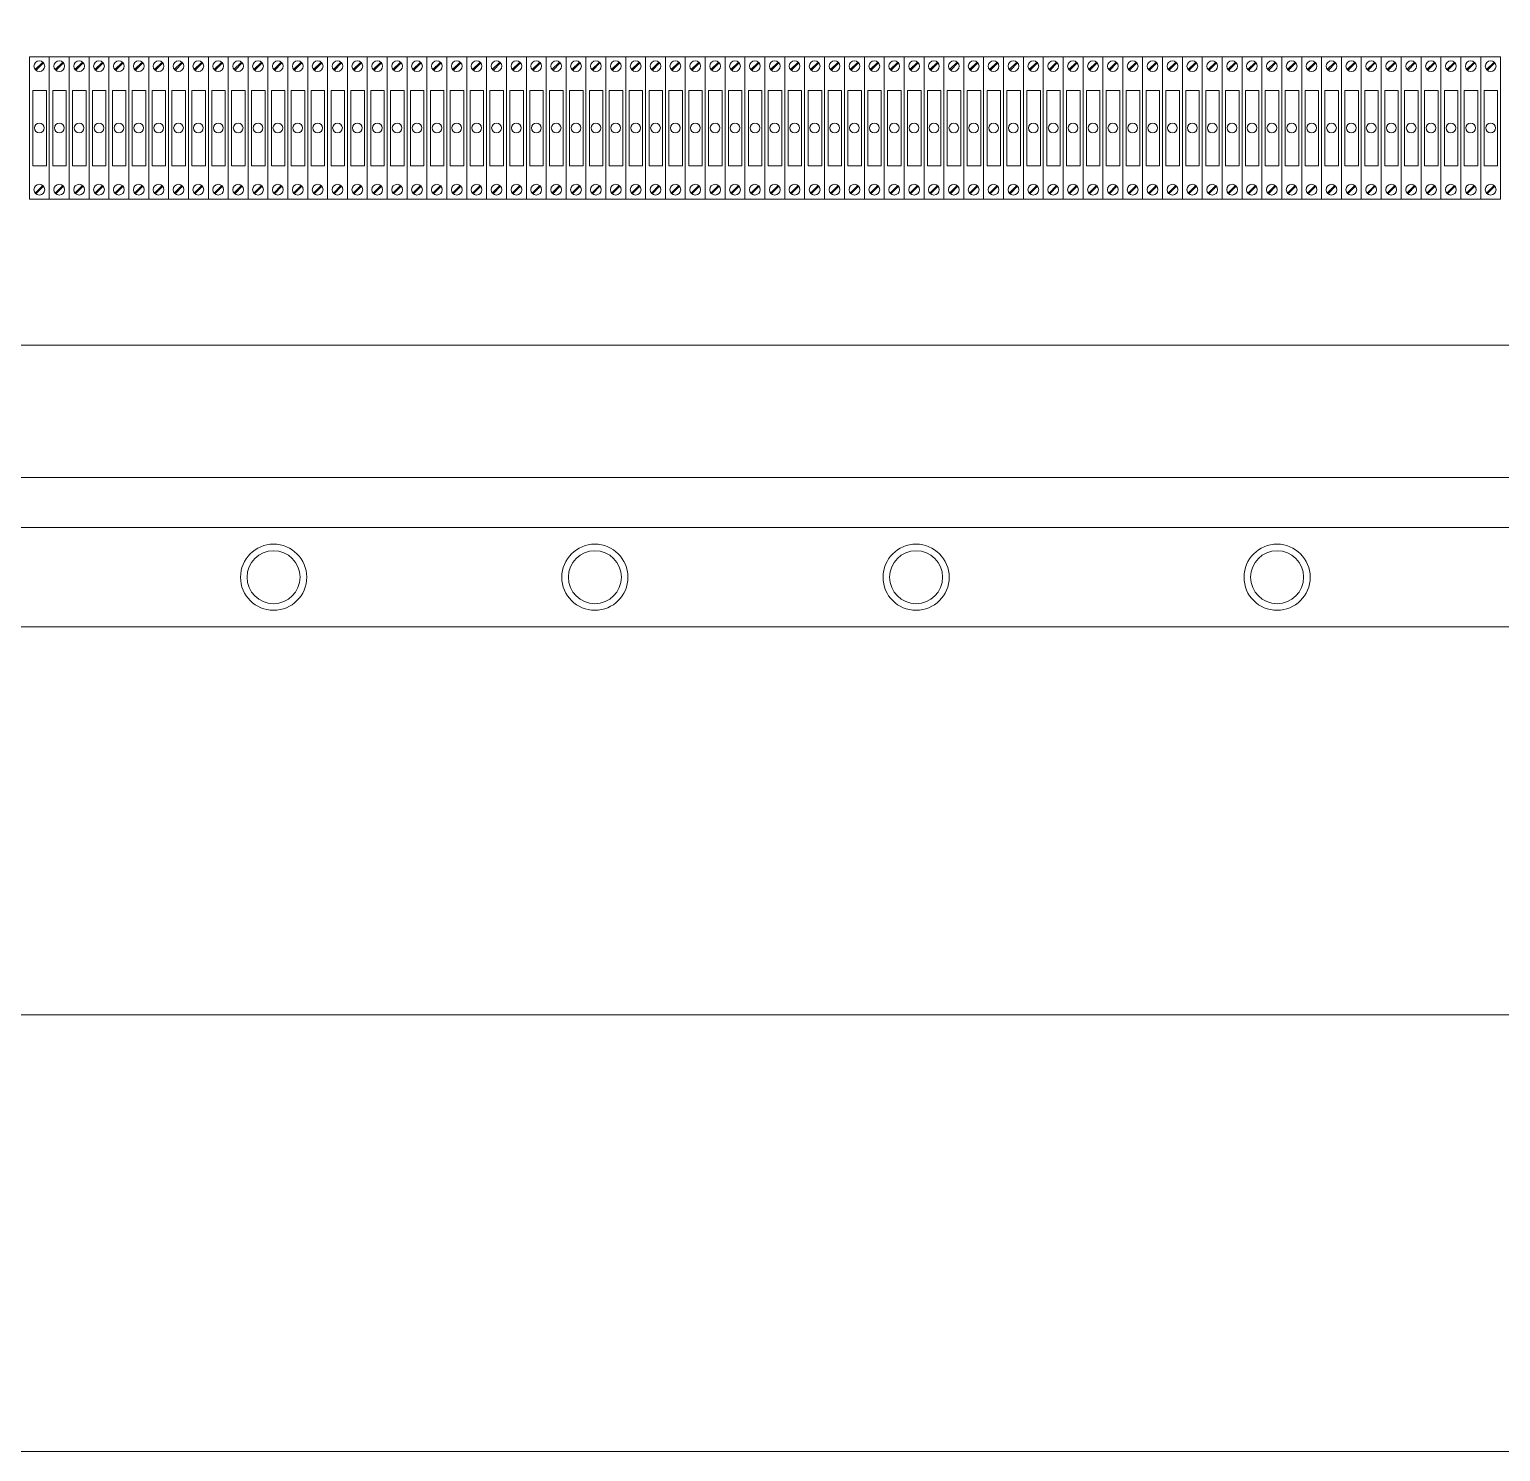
# Model space of a CAD drawing. Header units: millimetres. Extents: x 32721 to 72822, y 57624 to 123188.
# Drawn here: x 37952.8 to 38177.4, y 64730.5 to 64947.6 of the extents above; entities that cross this region are included whole.
import ezdxf

# ---------------------------------------------------------------- set-up
doc = ezdxf.new("R2010")
doc.units = ezdxf.units.MM
doc.header["$LTSCALE"] = 10
doc.linetypes.add('DASHED', pattern=[0.75, 0.5, -0.25])
for name, color, linetype, lineweight in [('1轮廓实线层', 7, 'Continuous', 18), ('2细线层', 4, 'Continuous', 18), ('图框层', 7, 'Continuous', 18)]:
    doc.layers.add(name, color=color, linetype=linetype, lineweight=lineweight)

msp = doc.modelspace()

# ---------------------------------------------------------------- linework, layer by layer
at = {"layer": '1轮廓实线层', "lineweight": 13}
for p, q in [((37952.85, 64943.42), (37955.88, 64943.42)), ((37952.85, 64921.69), (37952.85, 64943.42)), ((37955.88, 64943.42), (37955.88, 64921.69)), ((37955.88, 64943.42), (37958.91, 64943.42)), ((37955.88, 64921.69), (37955.88, 64943.42)), ((37958.91, 64943.42), (37958.91, 64921.69)), ((37958.91, 64943.42), (37961.95, 64943.42)), ((37958.91, 64921.69), (37958.91, 64943.42)), ((37961.95, 64943.42), (37961.95, 64921.69)), ((37961.95, 64943.42), (37964.98, 64943.42)), ((37961.95, 64921.69), (37961.95, 64943.42)), ((37964.98, 64943.42), (37964.98, 64921.69)), ((37964.98, 64943.42), (37968.01, 64943.42)), ((37964.98, 64921.69), (37964.98, 64943.42)), ((37968.01, 64943.42), (37968.01, 64921.69)), ((37968.01, 64943.42), (37971.05, 64943.42)), ((37968.01, 64921.69), (37968.01, 64943.42)), ((37971.05, 64943.42), (37971.05, 64921.69)), ((37971.05, 64943.42), (37974.08, 64943.42)), ((37971.05, 64921.69), (37971.05, 64943.42)), ((37974.08, 64943.42), (37974.08, 64921.69)), ((37974.08, 64943.42), (37977.11, 64943.42)), ((37974.08, 64921.69), (37974.08, 64943.42)), ((37977.11, 64943.42), (37977.11, 64921.69)), ((37977.11, 64943.42), (37980.15, 64943.42)), ((37977.11, 64921.69), (37977.11, 64943.42)), ((37980.15, 64943.42), (37980.15, 64921.69)), ((37980.15, 64943.42), (37983.18, 64943.42)), ((37980.15, 64921.69), (37980.15, 64943.42)), ((37983.18, 64943.42), (37983.18, 64921.69)), ((37983.18, 64943.42), (37986.21, 64943.42)), ((37983.18, 64921.69), (37983.18, 64943.42)), ((37986.21, 64943.42), (37986.21, 64921.69)), ((37986.21, 64943.42), (37989.24, 64943.42)), ((37986.21, 64921.69), (37986.21, 64943.42)), ((37989.24, 64943.42), (37989.24, 64921.69)), ((37989.25, 64943.42), (37992.28, 64943.42)), ((37989.25, 64921.69), (37989.25, 64943.42)), ((37992.28, 64943.42), (37992.28, 64921.69)), ((37992.28, 64943.42), (37995.31, 64943.42)), ((37992.28, 64921.69), (37992.28, 64943.42)), ((37995.31, 64943.42), (37995.31, 64921.69)), ((37995.31, 64943.42), (37998.34, 64943.42)), ((37995.31, 64921.69), (37995.31, 64943.42)), ((37998.34, 64943.42), (37998.34, 64921.69)), ((37998.34, 64943.42), (38001.38, 64943.42)), ((37998.34, 64921.69), (37998.34, 64943.42)), ((38001.38, 64943.42), (38001.38, 64921.69)), ((38001.38, 64943.42), (38004.41, 64943.42)), ((38001.38, 64921.69), (38001.38, 64943.42)), ((38004.41, 64943.42), (38004.41, 64921.69)), ((38004.41, 64943.42), (38007.44, 64943.42)), ((38004.41, 64921.69), (38004.41, 64943.42)), ((38007.44, 64943.42), (38007.44, 64921.69)), ((38007.44, 64943.42), (38010.48, 64943.42)), ((38007.44, 64921.69), (38007.44, 64943.42)), ((38010.48, 64943.42), (38010.48, 64921.69)), ((38010.48, 64943.42), (38013.51, 64943.42)), ((38010.48, 64921.69), (38010.48, 64943.42)), ((38013.51, 64943.42), (38013.51, 64921.69)), ((38013.51, 64943.42), (38016.54, 64943.42)), ((38013.51, 64921.69), (38013.51, 64943.42)), ((38016.54, 64943.42), (38016.54, 64921.69)), ((38016.54, 64943.42), (38019.58, 64943.42)), ((38016.54, 64921.69), (38016.54, 64943.42)), ((38019.58, 64943.42), (38019.58, 64921.69)), ((38019.58, 64943.42), (38022.61, 64943.42)), ((38019.58, 64921.69), (38019.58, 64943.42)), ((38022.61, 64943.42), (38022.61, 64921.69)), ((38022.61, 64943.42), (38025.64, 64943.42)), ((38022.61, 64921.69), (38022.61, 64943.42)), ((38025.64, 64943.42), (38025.64, 64921.69)), ((38025.64, 64943.42), (38028.68, 64943.42)), ((38025.64, 64921.69), (38025.64, 64943.42)), ((38028.68, 64943.42), (38028.68, 64921.69)), ((38028.68, 64943.42), (38031.71, 64943.42)), ((38028.68, 64921.69), (38028.68, 64943.42)), ((38031.71, 64943.42), (38031.71, 64921.69)), ((38031.71, 64943.42), (38034.74, 64943.42)), ((38031.71, 64921.69), (38031.71, 64943.42)), ((38034.74, 64943.42), (38034.74, 64921.69)), ((38034.74, 64943.42), (38037.77, 64943.42)), ((38034.74, 64921.69), (38034.74, 64943.42)), ((38037.77, 64943.42), (38037.77, 64921.69)), ((38037.78, 64943.42), (38040.81, 64943.42)), ((38037.78, 64921.69), (38037.78, 64943.42)), ((38040.81, 64943.42), (38040.81, 64921.69)), ((38040.81, 64943.42), (38043.84, 64943.42)), ((38040.81, 64921.69), (38040.81, 64943.42)), ((38043.84, 64943.42), (38043.84, 64921.69)), ((38043.84, 64943.42), (38046.87, 64943.42)), ((38043.84, 64921.69), (38043.84, 64943.42)), ((38046.87, 64943.42), (38046.87, 64921.69)), ((38046.87, 64943.42), (38049.91, 64943.42)), ((38046.87, 64921.69), (38046.87, 64943.42)), ((38049.91, 64943.42), (38049.91, 64921.69)), ((38049.91, 64943.42), (38052.94, 64943.42)), ((38049.91, 64921.69), (38049.91, 64943.42)), ((38052.94, 64943.42), (38052.94, 64921.69)), ((38052.94, 64943.42), (38055.97, 64943.42)), ((38052.94, 64921.69), (38052.94, 64943.42)), ((38055.97, 64943.42), (38055.97, 64921.69)), ((38055.97, 64943.42), (38059.01, 64943.42)), ((38055.97, 64921.69), (38055.97, 64943.42)), ((38059.01, 64943.42), (38059.01, 64921.69)), ((38059.01, 64943.42), (38062.04, 64943.42)), ((38059.01, 64921.69), (38059.01, 64943.42)), ((38062.04, 64943.42), (38062.04, 64921.69)), ((38062.04, 64943.42), (38065.07, 64943.42)), ((38062.04, 64921.69), (38062.04, 64943.42)), ((38065.07, 64943.42), (38065.07, 64921.69)), ((38065.07, 64943.42), (38068.11, 64943.42)), ((38065.07, 64921.69), (38065.07, 64943.42)), ((38068.11, 64943.42), (38068.11, 64921.69)), ((38068.11, 64943.42), (38071.14, 64943.42)), ((38068.11, 64921.69), (38068.11, 64943.42)), ((38071.14, 64943.42), (38071.14, 64921.69)), ((38071.17, 64943.42), (38074.2, 64943.42)), ((38074.2, 64943.42), (38074.2, 64921.69)), ((38074.2, 64943.42), (38077.23, 64943.42)), ((38074.2, 64921.69), (38074.2, 64943.42)), ((38077.23, 64943.42), (38077.23, 64921.69)), ((38077.23, 64943.42), (38080.27, 64943.42)), ((38077.23, 64921.69), (38077.23, 64943.42)), ((38080.27, 64943.42), (38080.27, 64921.69)), ((38080.27, 64943.42), (38083.3, 64943.42)), ((38080.27, 64921.69), (38080.27, 64943.42)), ((38083.3, 64943.42), (38083.3, 64921.69)), ((38083.3, 64943.42), (38086.33, 64943.42)), ((38083.3, 64921.69), (38083.3, 64943.42)), ((38086.33, 64943.42), (38086.33, 64921.69)), ((38086.33, 64943.42), (38089.37, 64943.42)), ((38086.33, 64921.69), (38086.33, 64943.42)), ((38089.37, 64943.42), (38089.37, 64921.69)), ((38089.37, 64943.42), (38092.4, 64943.42)), ((38089.37, 64921.69), (38089.37, 64943.42)), ((38092.4, 64943.42), (38092.4, 64921.69)), ((38092.4, 64943.42), (38095.43, 64943.42)), ((38092.4, 64921.69), (38092.4, 64943.42)), ((38095.43, 64943.42), (38095.43, 64921.69)), ((38095.43, 64943.42), (38098.46, 64943.42)), ((38095.43, 64921.69), (38095.43, 64943.42)), ((38098.46, 64943.42), (38098.46, 64921.69)), ((38098.47, 64943.42), (38101.5, 64943.42)), ((38098.47, 64921.69), (38098.47, 64943.42)), ((38101.5, 64943.42), (38101.5, 64921.69)), ((38101.5, 64943.42), (38104.53, 64943.42)), ((38101.5, 64921.69), (38101.5, 64943.42)), ((38104.53, 64943.42), (38104.53, 64921.69)), ((38104.53, 64943.42), (38107.56, 64943.42)), ((38104.53, 64921.69), (38104.53, 64943.42)), ((38107.56, 64943.42), (38107.56, 64921.69)), ((38107.56, 64943.42), (38110.6, 64943.42)), ((38107.56, 64921.69), (38107.56, 64943.42)), ((38110.6, 64943.42), (38110.6, 64921.69)), ((38110.6, 64943.42), (38113.63, 64943.42)), ((38110.6, 64921.69), (38110.6, 64943.42)), ((38113.63, 64943.42), (38113.63, 64921.69)), ((38113.63, 64943.42), (38116.66, 64943.42)), ((38113.63, 64921.69), (38113.63, 64943.42)), ((38116.66, 64943.42), (38116.66, 64921.69)), ((38116.66, 64943.42), (38119.7, 64943.42)), ((38116.66, 64921.69), (38116.66, 64943.42)), ((38119.7, 64943.42), (38119.7, 64921.69)), ((38119.7, 64943.42), (38122.73, 64943.42)), ((38119.7, 64921.69), (38119.7, 64943.42)), ((38122.73, 64943.42), (38122.73, 64921.69)), ((38122.73, 64943.42), (38125.76, 64943.42)), ((38122.73, 64921.69), (38122.73, 64943.42)), ((38125.76, 64943.42), (38125.76, 64921.69)), ((38125.76, 64943.42), (38128.8, 64943.42)), ((38125.76, 64921.69), (38125.76, 64943.42)), ((38128.8, 64943.42), (38128.8, 64921.69)), ((38128.8, 64943.42), (38131.83, 64943.42)), ((38128.8, 64921.69), (38128.8, 64943.42)), ((38131.83, 64943.42), (38131.83, 64921.69)), ((38131.83, 64943.42), (38134.86, 64943.42)), ((38131.83, 64921.69), (38131.83, 64943.42)), ((38134.86, 64943.42), (38134.86, 64921.69)), ((38134.86, 64921.69), (38134.86, 64943.42)), ((38134.86, 64943.42), (38137.9, 64943.42)), ((38134.86, 64921.69), (38134.86, 64943.42)), ((38137.9, 64943.42), (38137.9, 64921.69)), ((38137.9, 64943.42), (38140.93, 64943.42)), ((38137.9, 64921.69), (38137.9, 64943.42)), ((38140.93, 64943.42), (38140.93, 64921.69)), ((38140.93, 64943.42), (38143.96, 64943.42)), ((38140.93, 64921.69), (38140.93, 64943.42)), ((38143.96, 64943.42), (38143.96, 64921.69)), ((38143.96, 64943.42), (38147, 64943.42)), ((38143.96, 64921.69), (38143.96, 64943.42)), ((38147, 64943.42), (38147, 64921.69)), ((38147, 64943.42), (38150.03, 64943.42)), ((38147, 64921.69), (38147, 64943.42)), ((38150.03, 64943.42), (38150.03, 64921.69)), ((38150.03, 64943.42), (38153.06, 64943.42)), ((38150.03, 64921.69), (38150.03, 64943.42)), ((38153.06, 64943.42), (38153.06, 64921.69)), ((38153.06, 64943.42), (38156.1, 64943.42)), ((38153.06, 64921.69), (38153.06, 64943.42)), ((38156.1, 64943.42), (38156.1, 64921.69)), ((38156.1, 64943.42), (38159.13, 64943.42)), ((38156.1, 64921.69), (38156.1, 64943.42)), ((38159.13, 64943.42), (38159.13, 64921.69)), ((38159.16, 64943.42), (38162.19, 64943.42)), ((38162.19, 64943.42), (38162.19, 64921.69)), ((38162.19, 64943.42), (38165.22, 64943.42)), ((38162.19, 64921.69), (38162.19, 64943.42)), ((38165.22, 64943.42), (38165.22, 64921.69)), ((38165.22, 64943.42), (38168.25, 64943.42)), ((38165.22, 64921.69), (38165.22, 64943.42)), ((38168.25, 64943.42), (38168.25, 64921.69)), ((38168.26, 64943.42), (38171.29, 64943.42)), ((38168.26, 64921.69), (38168.26, 64943.42)), ((38171.29, 64943.42), (38171.29, 64921.69)), ((38171.29, 64943.42), (38174.32, 64943.42)), ((38171.29, 64921.69), (38171.29, 64943.42)), ((38174.32, 64943.42), (38174.32, 64921.69)), ((38174.32, 64943.42), (38177.35, 64943.42)), ((38174.32, 64921.69), (38174.32, 64943.42)), ((38177.35, 64943.42), (38177.35, 64921.69)), ((37953.73, 64941.45), (37954.89, 64942.61)), ((37953.83, 64941.34), (37955, 64942.51)), ((37956.77, 64941.45), (37957.93, 64942.61)), ((37956.87, 64941.34), (37958.03, 64942.51)), ((37959.8, 64941.45), (37960.96, 64942.61)), ((37959.9, 64941.34), (37961.06, 64942.51)), ((37962.83, 64941.45), (37963.99, 64942.61)), ((37962.93, 64941.34), (37964.09, 64942.51)), ((37965.86, 64941.45), (37967.03, 64942.61)), ((37965.97, 64941.34), (37967.13, 64942.51)), ((37968.9, 64941.45), (37970.06, 64942.61)), ((37969, 64941.34), (37970.16, 64942.51)), ((37971.93, 64941.45), (37973.09, 64942.61)), ((37972.03, 64941.34), (37973.19, 64942.51)), ((37974.96, 64941.45), (37976.13, 64942.61)), ((37975.07, 64941.34), (37976.23, 64942.51)), ((37978, 64941.45), (37979.16, 64942.61)), ((37978.1, 64941.34), (37979.26, 64942.51)), ((37981.03, 64941.45), (37982.19, 64942.61)), ((37981.13, 64941.34), (37982.29, 64942.51)), ((37984.06, 64941.45), (37985.23, 64942.61)), ((37984.17, 64941.34), (37985.33, 64942.51)), ((37987.1, 64941.45), (37988.26, 64942.61)), ((37987.2, 64941.34), (37988.36, 64942.51)), ((37990.13, 64941.45), (37991.29, 64942.61)), ((37990.23, 64941.34), (37991.39, 64942.51)), ((37993.16, 64941.45), (37994.32, 64942.61)), ((37993.26, 64941.34), (37994.43, 64942.51)), ((37996.2, 64941.45), (37997.36, 64942.61)), ((37996.3, 64941.34), (37997.46, 64942.51)), ((37999.23, 64941.45), (38000.39, 64942.61)), ((37999.33, 64941.34), (38000.49, 64942.51)), ((38002.26, 64941.45), (38003.42, 64942.61)), ((38002.36, 64941.34), (38003.53, 64942.51)), ((38005.3, 64941.45), (38006.46, 64942.61)), ((38005.4, 64941.34), (38006.56, 64942.51)), ((38008.33, 64941.45), (38009.49, 64942.61)), ((38008.43, 64941.34), (38009.59, 64942.51)), ((38011.36, 64941.45), (38012.52, 64942.61)), ((38011.46, 64941.34), (38012.63, 64942.51)), ((38014.4, 64941.45), (38015.56, 64942.61)), ((38014.5, 64941.34), (38015.66, 64942.51)), ((38017.43, 64941.45), (38018.59, 64942.61)), ((38017.53, 64941.34), (38018.69, 64942.51)), ((38020.46, 64941.45), (38021.62, 64942.61)), ((38020.56, 64941.34), (38021.72, 64942.51)), ((38023.49, 64941.45), (38024.66, 64942.61)), ((38023.6, 64941.34), (38024.76, 64942.51)), ((38026.53, 64941.45), (38027.69, 64942.61)), ((38026.63, 64941.34), (38027.79, 64942.51)), ((38029.56, 64941.45), (38030.72, 64942.61)), ((38029.66, 64941.34), (38030.82, 64942.51)), ((38032.59, 64941.45), (38033.76, 64942.61)), ((38032.7, 64941.34), (38033.86, 64942.51)), ((38035.63, 64941.45), (38036.79, 64942.61)), ((38035.73, 64941.34), (38036.89, 64942.51)), ((38038.66, 64941.45), (38039.82, 64942.61)), ((38038.76, 64941.34), (38039.92, 64942.51)), ((38041.69, 64941.45), (38042.85, 64942.61)), ((38041.8, 64941.34), (38042.96, 64942.51)), ((38044.73, 64941.45), (38045.89, 64942.61)), ((38044.83, 64941.34), (38045.99, 64942.51)), ((38047.76, 64941.45), (38048.92, 64942.61)), ((38047.86, 64941.34), (38049.02, 64942.51)), ((38050.79, 64941.45), (38051.95, 64942.61)), ((38050.89, 64941.34), (38052.06, 64942.51)), ((38053.83, 64941.45), (38054.99, 64942.61)), ((38053.93, 64941.34), (38055.09, 64942.51)), ((38056.86, 64941.45), (38058.02, 64942.61)), ((38056.96, 64941.34), (38058.12, 64942.51)), ((38059.89, 64941.45), (38061.05, 64942.61)), ((38059.99, 64941.34), (38061.16, 64942.51)), ((38062.93, 64941.45), (38064.09, 64942.61)), ((38063.03, 64941.34), (38064.19, 64942.51)), ((38065.96, 64941.45), (38067.12, 64942.61)), ((38066.06, 64941.34), (38067.22, 64942.51)), ((38068.99, 64941.45), (38070.15, 64942.61)), ((38069.09, 64941.34), (38070.26, 64942.51)), ((38072.05, 64941.45), (38073.21, 64942.61)), ((38072.15, 64941.34), (38073.32, 64942.51)), ((38075.08, 64941.45), (38076.25, 64942.61)), ((38075.19, 64941.34), (38076.35, 64942.51)), ((38078.12, 64941.45), (38079.28, 64942.61)), ((38078.22, 64941.34), (38079.38, 64942.51)), ((38081.15, 64941.45), (38082.31, 64942.61)), ((38081.25, 64941.34), (38082.41, 64942.51)), ((38084.18, 64941.45), (38085.35, 64942.61)), ((38084.29, 64941.34), (38085.45, 64942.51)), ((38087.22, 64941.45), (38088.38, 64942.61)), ((38087.32, 64941.34), (38088.48, 64942.51)), ((38090.25, 64941.45), (38091.41, 64942.61)), ((38090.35, 64941.34), (38091.51, 64942.51)), ((38093.28, 64941.45), (38094.45, 64942.61)), ((38093.39, 64941.34), (38094.55, 64942.51)), ((38096.32, 64941.45), (38097.48, 64942.61)), ((38096.42, 64941.34), (38097.58, 64942.51)), ((38099.35, 64941.45), (38100.51, 64942.61)), ((38099.45, 64941.34), (38100.61, 64942.51)), ((38102.38, 64941.45), (38103.54, 64942.61)), ((38102.49, 64941.34), (38103.65, 64942.51)), ((38105.42, 64941.45), (38106.58, 64942.61)), ((38105.52, 64941.34), (38106.68, 64942.51)), ((38108.45, 64941.45), (38109.61, 64942.61)), ((38108.55, 64941.34), (38109.71, 64942.51)), ((38111.48, 64941.45), (38112.64, 64942.61)), ((38111.58, 64941.34), (38112.75, 64942.51)), ((38114.52, 64941.45), (38115.68, 64942.61)), ((38114.62, 64941.34), (38115.78, 64942.51)), ((38117.55, 64941.45), (38118.71, 64942.61)), ((38117.65, 64941.34), (38118.81, 64942.51)), ((38120.58, 64941.45), (38121.74, 64942.61)), ((38120.68, 64941.34), (38121.85, 64942.51)), ((38123.62, 64941.45), (38124.78, 64942.61)), ((38123.72, 64941.34), (38124.88, 64942.51)), ((38126.65, 64941.45), (38127.81, 64942.61)), ((38126.75, 64941.34), (38127.91, 64942.51)), ((38129.68, 64941.45), (38130.84, 64942.61)), ((38129.78, 64941.34), (38130.95, 64942.51)), ((38132.71, 64941.45), (38133.88, 64942.61)), ((38132.82, 64941.34), (38133.98, 64942.51)), ((38135.75, 64941.45), (38136.91, 64942.61)), ((38135.85, 64941.34), (38137.01, 64942.51)), ((38138.78, 64941.45), (38139.94, 64942.61)), ((38138.88, 64941.34), (38140.05, 64942.51)), ((38141.81, 64941.45), (38142.98, 64942.61)), ((38141.92, 64941.34), (38143.08, 64942.51)), ((38144.85, 64941.45), (38146.01, 64942.61)), ((38144.95, 64941.34), (38146.11, 64942.51)), ((38147.88, 64941.45), (38149.04, 64942.61)), ((38147.98, 64941.34), (38149.14, 64942.51)), ((38150.91, 64941.45), (38152.08, 64942.61)), ((38151.02, 64941.34), (38152.18, 64942.51)), ((38153.95, 64941.45), (38155.11, 64942.61)), ((38154.05, 64941.34), (38155.21, 64942.51)), ((38156.98, 64941.45), (38158.14, 64942.61)), ((38157.08, 64941.34), (38158.24, 64942.51)), ((38160.04, 64941.45), (38161.2, 64942.61)), ((38160.14, 64941.34), (38161.3, 64942.51)), ((38163.07, 64941.45), (38164.24, 64942.61)), ((38163.18, 64941.34), (38164.34, 64942.51)), ((38166.11, 64941.45), (38167.27, 64942.61)), ((38166.21, 64941.34), (38167.37, 64942.51)), ((38169.14, 64941.45), (38170.3, 64942.61)), ((38169.24, 64941.34), (38170.4, 64942.51)), ((38172.17, 64941.45), (38173.33, 64942.61)), ((38172.28, 64941.34), (38173.44, 64942.51)), ((38175.21, 64941.45), (38176.37, 64942.61)), ((38175.31, 64941.34), (38176.47, 64942.51)), ((37953.73, 64922.6), (37954.89, 64923.76)), ((37953.83, 64922.5), (37955, 64923.66)), ((37956.77, 64922.6), (37957.93, 64923.76)), ((37956.87, 64922.5), (37958.03, 64923.66)), ((37959.8, 64922.6), (37960.96, 64923.76)), ((37959.9, 64922.5), (37961.06, 64923.66)), ((37962.83, 64922.6), (37963.99, 64923.76)), ((37962.93, 64922.5), (37964.09, 64923.66)), ((37965.86, 64922.6), (37967.03, 64923.76)), ((37965.97, 64922.5), (37967.13, 64923.66)), ((37968.9, 64922.6), (37970.06, 64923.76)), ((37969, 64922.5), (37970.16, 64923.66)), ((37971.93, 64922.6), (37973.09, 64923.76)), ((37972.03, 64922.5), (37973.19, 64923.66)), ((37974.96, 64922.6), (37976.13, 64923.76)), ((37975.07, 64922.5), (37976.23, 64923.66)), ((37978, 64922.6), (37979.16, 64923.76)), ((37978.1, 64922.5), (37979.26, 64923.66)), ((37981.03, 64922.6), (37982.19, 64923.76)), ((37981.13, 64922.5), (37982.29, 64923.66)), ((37984.06, 64922.6), (37985.23, 64923.76)), ((37984.17, 64922.5), (37985.33, 64923.66)), ((37987.1, 64922.6), (37988.26, 64923.76)), ((37987.2, 64922.5), (37988.36, 64923.66)), ((37990.13, 64922.6), (37991.29, 64923.76)), ((37990.23, 64922.5), (37991.39, 64923.66)), ((37993.16, 64922.6), (37994.32, 64923.76)), ((37993.26, 64922.5), (37994.43, 64923.66)), ((37996.2, 64922.6), (37997.36, 64923.76)), ((37996.3, 64922.5), (37997.46, 64923.66)), ((37999.23, 64922.6), (38000.39, 64923.76)), ((37999.33, 64922.5), (38000.49, 64923.66)), ((38002.26, 64922.6), (38003.42, 64923.76)), ((38002.36, 64922.5), (38003.53, 64923.66)), ((38005.3, 64922.6), (38006.46, 64923.76)), ((38005.4, 64922.5), (38006.56, 64923.66)), ((38008.33, 64922.6), (38009.49, 64923.76)), ((38008.43, 64922.5), (38009.59, 64923.66)), ((38011.36, 64922.6), (38012.52, 64923.76)), ((38011.46, 64922.5), (38012.63, 64923.66)), ((38014.4, 64922.6), (38015.56, 64923.76)), ((38014.5, 64922.5), (38015.66, 64923.66)), ((38017.43, 64922.6), (38018.59, 64923.76)), ((38017.53, 64922.5), (38018.69, 64923.66)), ((38020.46, 64922.6), (38021.62, 64923.76)), ((38020.56, 64922.5), (38021.72, 64923.66)), ((38023.49, 64922.6), (38024.66, 64923.76)), ((38023.6, 64922.5), (38024.76, 64923.66)), ((38026.53, 64922.6), (38027.69, 64923.76)), ((38026.63, 64922.5), (38027.79, 64923.66)), ((38029.56, 64922.6), (38030.72, 64923.76)), ((38029.66, 64922.5), (38030.82, 64923.66)), ((38032.59, 64922.6), (38033.76, 64923.76)), ((38032.7, 64922.5), (38033.86, 64923.66)), ((38035.63, 64922.6), (38036.79, 64923.76)), ((38035.73, 64922.5), (38036.89, 64923.66)), ((38038.66, 64922.6), (38039.82, 64923.76)), ((38038.76, 64922.5), (38039.92, 64923.66)), ((38041.69, 64922.6), (38042.85, 64923.76)), ((38041.8, 64922.5), (38042.96, 64923.66)), ((38044.73, 64922.6), (38045.89, 64923.76)), ((38044.83, 64922.5), (38045.99, 64923.66)), ((38047.76, 64922.6), (38048.92, 64923.76)), ((38047.86, 64922.5), (38049.02, 64923.66)), ((38050.79, 64922.6), (38051.95, 64923.76)), ((38050.89, 64922.5), (38052.06, 64923.66)), ((38053.83, 64922.6), (38054.99, 64923.76)), ((38053.93, 64922.5), (38055.09, 64923.66)), ((38056.86, 64922.6), (38058.02, 64923.76)), ((38056.96, 64922.5), (38058.12, 64923.66)), ((38059.89, 64922.6), (38061.05, 64923.76)), ((38059.99, 64922.5), (38061.16, 64923.66)), ((38062.93, 64922.6), (38064.09, 64923.76)), ((38063.03, 64922.5), (38064.19, 64923.66)), ((38065.96, 64922.6), (38067.12, 64923.76)), ((38066.06, 64922.5), (38067.22, 64923.66)), ((38068.99, 64922.6), (38070.15, 64923.76)), ((38069.09, 64922.5), (38070.26, 64923.66)), ((38072.05, 64922.6), (38073.21, 64923.76)), ((38072.15, 64922.5), (38073.32, 64923.66)), ((38075.08, 64922.6), (38076.25, 64923.76)), ((38075.19, 64922.5), (38076.35, 64923.66)), ((38078.12, 64922.6), (38079.28, 64923.76)), ((38078.22, 64922.5), (38079.38, 64923.66)), ((38081.15, 64922.6), (38082.31, 64923.76)), ((38081.25, 64922.5), (38082.41, 64923.66)), ((38084.18, 64922.6), (38085.35, 64923.76)), ((38084.29, 64922.5), (38085.45, 64923.66)), ((38087.22, 64922.6), (38088.38, 64923.76)), ((38087.32, 64922.5), (38088.48, 64923.66)), ((38090.25, 64922.6), (38091.41, 64923.76)), ((38090.35, 64922.5), (38091.51, 64923.66)), ((38093.28, 64922.6), (38094.45, 64923.76)), ((38093.39, 64922.5), (38094.55, 64923.66)), ((38096.32, 64922.6), (38097.48, 64923.76)), ((38096.42, 64922.5), (38097.58, 64923.66)), ((38099.35, 64922.6), (38100.51, 64923.76)), ((38099.45, 64922.5), (38100.61, 64923.66)), ((38102.38, 64922.6), (38103.54, 64923.76)), ((38102.49, 64922.5), (38103.65, 64923.66)), ((38105.42, 64922.6), (38106.58, 64923.76)), ((38105.52, 64922.5), (38106.68, 64923.66)), ((38108.45, 64922.6), (38109.61, 64923.76)), ((38108.55, 64922.5), (38109.71, 64923.66)), ((38111.48, 64922.6), (38112.64, 64923.76)), ((38111.58, 64922.5), (38112.75, 64923.66)), ((38114.52, 64922.6), (38115.68, 64923.76)), ((38114.62, 64922.5), (38115.78, 64923.66)), ((38117.55, 64922.6), (38118.71, 64923.76)), ((38117.65, 64922.5), (38118.81, 64923.66)), ((38120.58, 64922.6), (38121.74, 64923.76)), ((38120.68, 64922.5), (38121.85, 64923.66)), ((38123.62, 64922.6), (38124.78, 64923.76)), ((38123.72, 64922.5), (38124.88, 64923.66)), ((38126.65, 64922.6), (38127.81, 64923.76)), ((38126.75, 64922.5), (38127.91, 64923.66)), ((38129.68, 64922.6), (38130.84, 64923.76)), ((38129.78, 64922.5), (38130.95, 64923.66)), ((38132.71, 64922.6), (38133.88, 64923.76)), ((38132.82, 64922.5), (38133.98, 64923.66)), ((38135.75, 64922.6), (38136.91, 64923.76)), ((38135.85, 64922.5), (38137.01, 64923.66)), ((38138.78, 64922.6), (38139.94, 64923.76)), ((38138.88, 64922.5), (38140.05, 64923.66)), ((38141.81, 64922.6), (38142.98, 64923.76)), ((38141.92, 64922.5), (38143.08, 64923.66)), ((38144.85, 64922.6), (38146.01, 64923.76)), ((38144.95, 64922.5), (38146.11, 64923.66)), ((38147.88, 64922.6), (38149.04, 64923.76)), ((38147.98, 64922.5), (38149.14, 64923.66)), ((38150.91, 64922.6), (38152.08, 64923.76)), ((38151.02, 64922.5), (38152.18, 64923.66)), ((38153.95, 64922.6), (38155.11, 64923.76)), ((38154.05, 64922.5), (38155.21, 64923.66)), ((38156.98, 64922.6), (38158.14, 64923.76)), ((38157.08, 64922.5), (38158.24, 64923.66)), ((38160.04, 64922.6), (38161.2, 64923.76)), ((38160.14, 64922.5), (38161.3, 64923.66)), ((38163.07, 64922.6), (38164.24, 64923.76)), ((38163.18, 64922.5), (38164.34, 64923.66)), ((38166.11, 64922.6), (38167.27, 64923.76)), ((38166.21, 64922.5), (38167.37, 64923.66)), ((38169.14, 64922.6), (38170.3, 64923.76)), ((38169.24, 64922.5), (38170.4, 64923.66)), ((38172.17, 64922.6), (38173.33, 64923.76)), ((38172.28, 64922.5), (38173.44, 64923.66)), ((38175.21, 64922.6), (38176.37, 64923.76)), ((38175.31, 64922.5), (38176.47, 64923.66)), ((37955.88, 64921.69), (37952.85, 64921.69)), ((37958.91, 64921.69), (37955.88, 64921.69)), ((37961.95, 64921.69), (37958.91, 64921.69)), ((37964.98, 64921.69), (37961.95, 64921.69)), ((37968.01, 64921.69), (37964.98, 64921.69)), ((37971.05, 64921.69), (37968.01, 64921.69)), ((37974.08, 64921.69), (37971.05, 64921.69)), ((37977.11, 64921.69), (37974.08, 64921.69)), ((37980.15, 64921.69), (37977.11, 64921.69)), ((37983.18, 64921.69), (37980.15, 64921.69)), ((37986.21, 64921.69), (37983.18, 64921.69)), ((37989.24, 64921.69), (37986.21, 64921.69)), ((37992.28, 64921.69), (37989.25, 64921.69)), ((37995.31, 64921.69), (37992.28, 64921.69)), ((37998.34, 64921.69), (37995.31, 64921.69)), ((38001.38, 64921.69), (37998.34, 64921.69)), ((38004.41, 64921.69), (38001.38, 64921.69)), ((38007.44, 64921.69), (38004.41, 64921.69)), ((38010.48, 64921.69), (38007.44, 64921.69)), ((38013.51, 64921.69), (38010.48, 64921.69)), ((38016.54, 64921.69), (38013.51, 64921.69)), ((38019.58, 64921.69), (38016.54, 64921.69)), ((38022.61, 64921.69), (38019.58, 64921.69)), ((38025.64, 64921.69), (38022.61, 64921.69)), ((38028.68, 64921.69), (38025.64, 64921.69)), ((38031.71, 64921.69), (38028.68, 64921.69)), ((38034.74, 64921.69), (38031.71, 64921.69)), ((38037.77, 64921.69), (38034.74, 64921.69)), ((38040.81, 64921.69), (38037.78, 64921.69)), ((38043.84, 64921.69), (38040.81, 64921.69)), ((38046.87, 64921.69), (38043.84, 64921.69)), ((38049.91, 64921.69), (38046.87, 64921.69)), ((38052.94, 64921.69), (38049.91, 64921.69)), ((38055.97, 64921.69), (38052.94, 64921.69)), ((38059.01, 64921.69), (38055.97, 64921.69)), ((38062.04, 64921.69), (38059.01, 64921.69)), ((38065.07, 64921.69), (38062.04, 64921.69)), ((38068.11, 64921.69), (38065.07, 64921.69)), ((38071.14, 64921.69), (38068.11, 64921.69)), ((38074.2, 64921.69), (38071.17, 64921.69)), ((38077.23, 64921.69), (38074.2, 64921.69)), ((38080.27, 64921.69), (38077.23, 64921.69)), ((38083.3, 64921.69), (38080.27, 64921.69)), ((38086.33, 64921.69), (38083.3, 64921.69)), ((38089.37, 64921.69), (38086.33, 64921.69)), ((38092.4, 64921.69), (38089.37, 64921.69)), ((38095.43, 64921.69), (38092.4, 64921.69)), ((38098.46, 64921.69), (38095.43, 64921.69)), ((38101.5, 64921.69), (38098.47, 64921.69)), ((38104.53, 64921.69), (38101.5, 64921.69)), ((38107.56, 64921.69), (38104.53, 64921.69)), ((38110.6, 64921.69), (38107.56, 64921.69)), ((38113.63, 64921.69), (38110.6, 64921.69)), ((38116.66, 64921.69), (38113.63, 64921.69)), ((38119.7, 64921.69), (38116.66, 64921.69)), ((38122.73, 64921.69), (38119.7, 64921.69)), ((38125.76, 64921.69), (38122.73, 64921.69)), ((38128.8, 64921.69), (38125.76, 64921.69)), ((38131.83, 64921.69), (38128.8, 64921.69)), ((38134.86, 64921.69), (38131.83, 64921.69)), ((38137.9, 64921.69), (38134.86, 64921.69)), ((38140.93, 64921.69), (38137.9, 64921.69)), ((38143.96, 64921.69), (38140.93, 64921.69)), ((38147, 64921.69), (38143.96, 64921.69)), ((38150.03, 64921.69), (38147, 64921.69)), ((38153.06, 64921.69), (38150.03, 64921.69)), ((38156.1, 64921.69), (38153.06, 64921.69)), ((38159.13, 64921.69), (38156.1, 64921.69)), ((38162.19, 64921.69), (38159.16, 64921.69)), ((38165.22, 64921.69), (38162.19, 64921.69)), ((38168.25, 64921.69), (38165.22, 64921.69)), ((38171.29, 64921.69), (38168.26, 64921.69)), ((38174.32, 64921.69), (38171.29, 64921.69)), ((38177.35, 64921.69), (38174.32, 64921.69))]:
    msp.add_line(p, q, dxfattribs=at)
at = {"layer": '1轮廓实线层'}
for p, q in [((38177.22, 64899.41), (37801.48, 64899.41)), ((38379.38, 64899.41), (37801.48, 64899.41)), ((38399.6, 64879.2), (37781.26, 64879.2)), ((37755.85, 64871.56), (38425.01, 64871.56)), ((37741.45, 64856.39), (38440.94, 64856.39))]:
    msp.add_line(p, q, dxfattribs=at)
at = {"layer": '1轮廓实线层', "linetype": 'DASHED'}
msp.add_lwpolyline([(37616.2, 65663.32), (38552.14, 65663.32), (38552.14, 64797.17), (37616.2, 64797.17)], close=True, dxfattribs=at)
at = {"layer": '1轮廓实线层', "lineweight": 13}
for points in [[(37953.37, 64938.28), (37955.43, 64938.28), (37955.43, 64926.78), (37953.37, 64926.78)], [(37956.4, 64938.28), (37958.47, 64938.28), (37958.47, 64926.78), (37956.4, 64926.78)], [(37959.44, 64938.28), (37961.5, 64938.28), (37961.5, 64926.78), (37959.44, 64926.78)], [(37962.47, 64938.28), (37964.53, 64938.28), (37964.53, 64926.78), (37962.47, 64926.78)], [(37965.5, 64938.28), (37967.57, 64938.28), (37967.57, 64926.78), (37965.5, 64926.78)], [(37968.54, 64938.28), (37970.6, 64938.28), (37970.6, 64926.78), (37968.54, 64926.78)], [(37971.57, 64938.28), (37973.63, 64938.28), (37973.63, 64926.78), (37971.57, 64926.78)], [(37974.6, 64938.28), (37976.66, 64938.28), (37976.66, 64926.78), (37974.6, 64926.78)], [(37977.64, 64938.28), (37979.7, 64938.28), (37979.7, 64926.78), (37977.64, 64926.78)], [(37980.67, 64938.28), (37982.73, 64938.28), (37982.73, 64926.78), (37980.67, 64926.78)], [(37983.7, 64938.28), (37985.76, 64938.28), (37985.76, 64926.78), (37983.7, 64926.78)], [(37986.73, 64938.28), (37988.8, 64938.28), (37988.8, 64926.78), (37986.73, 64926.78)], [(37989.77, 64938.28), (37991.83, 64938.28), (37991.83, 64926.78), (37989.77, 64926.78)], [(37992.8, 64938.28), (37994.86, 64938.28), (37994.86, 64926.78), (37992.8, 64926.78)], [(37995.83, 64938.28), (37997.9, 64938.28), (37997.9, 64926.78), (37995.83, 64926.78)], [(37998.87, 64938.28), (38000.93, 64938.28), (38000.93, 64926.78), (37998.87, 64926.78)], [(38001.9, 64938.28), (38003.96, 64938.28), (38003.96, 64926.78), (38001.9, 64926.78)], [(38004.93, 64938.28), (38007, 64938.28), (38007, 64926.78), (38004.93, 64926.78)], [(38007.97, 64938.28), (38010.03, 64938.28), (38010.03, 64926.78), (38007.97, 64926.78)], [(38011, 64938.28), (38013.06, 64938.28), (38013.06, 64926.78), (38011, 64926.78)], [(38014.03, 64938.28), (38016.1, 64938.28), (38016.1, 64926.78), (38014.03, 64926.78)], [(38017.07, 64938.28), (38019.13, 64938.28), (38019.13, 64926.78), (38017.07, 64926.78)], [(38020.1, 64938.28), (38022.16, 64938.28), (38022.16, 64926.78), (38020.1, 64926.78)], [(38023.13, 64938.28), (38025.19, 64938.28), (38025.19, 64926.78), (38023.13, 64926.78)], [(38026.17, 64938.28), (38028.23, 64938.28), (38028.23, 64926.78), (38026.17, 64926.78)], [(38029.2, 64938.28), (38031.26, 64938.28), (38031.26, 64926.78), (38029.2, 64926.78)], [(38032.23, 64938.28), (38034.29, 64938.28), (38034.29, 64926.78), (38032.23, 64926.78)], [(38035.27, 64938.28), (38037.33, 64938.28), (38037.33, 64926.78), (38035.27, 64926.78)], [(38038.3, 64938.28), (38040.36, 64938.28), (38040.36, 64926.78), (38038.3, 64926.78)], [(38041.33, 64938.28), (38043.39, 64938.28), (38043.39, 64926.78), (38041.33, 64926.78)], [(38044.36, 64938.28), (38046.43, 64938.28), (38046.43, 64926.78), (38044.36, 64926.78)], [(38047.4, 64938.28), (38049.46, 64938.28), (38049.46, 64926.78), (38047.4, 64926.78)], [(38050.43, 64938.28), (38052.49, 64938.28), (38052.49, 64926.78), (38050.43, 64926.78)], [(38053.46, 64938.28), (38055.53, 64938.28), (38055.53, 64926.78), (38053.46, 64926.78)], [(38056.5, 64938.28), (38058.56, 64938.28), (38058.56, 64926.78), (38056.5, 64926.78)], [(38059.53, 64938.28), (38061.59, 64938.28), (38061.59, 64926.78), (38059.53, 64926.78)], [(38062.56, 64938.28), (38064.63, 64938.28), (38064.63, 64926.78), (38062.56, 64926.78)], [(38065.6, 64938.28), (38067.66, 64938.28), (38067.66, 64926.78), (38065.6, 64926.78)], [(38068.63, 64938.28), (38070.69, 64938.28), (38070.69, 64926.78), (38068.63, 64926.78)], [(38071.69, 64938.28), (38073.75, 64938.28), (38073.75, 64926.78), (38071.69, 64926.78)], [(38074.72, 64938.28), (38076.79, 64938.28), (38076.79, 64926.78), (38074.72, 64926.78)], [(38077.76, 64938.28), (38079.82, 64938.28), (38079.82, 64926.78), (38077.76, 64926.78)], [(38080.79, 64938.28), (38082.85, 64938.28), (38082.85, 64926.78), (38080.79, 64926.78)], [(38083.82, 64938.28), (38085.88, 64938.28), (38085.88, 64926.78), (38083.82, 64926.78)], [(38086.86, 64938.28), (38088.92, 64938.28), (38088.92, 64926.78), (38086.86, 64926.78)], [(38089.89, 64938.28), (38091.95, 64938.28), (38091.95, 64926.78), (38089.89, 64926.78)], [(38092.92, 64938.28), (38094.98, 64938.28), (38094.98, 64926.78), (38092.92, 64926.78)], [(38095.96, 64938.28), (38098.02, 64938.28), (38098.02, 64926.78), (38095.96, 64926.78)], [(38098.99, 64938.28), (38101.05, 64938.28), (38101.05, 64926.78), (38098.99, 64926.78)], [(38102.02, 64938.28), (38104.08, 64938.28), (38104.08, 64926.78), (38102.02, 64926.78)], [(38105.05, 64938.28), (38107.12, 64938.28), (38107.12, 64926.78), (38105.05, 64926.78)], [(38108.09, 64938.28), (38110.15, 64938.28), (38110.15, 64926.78), (38108.09, 64926.78)], [(38111.12, 64938.28), (38113.18, 64938.28), (38113.18, 64926.78), (38111.12, 64926.78)], [(38114.15, 64938.28), (38116.22, 64938.28), (38116.22, 64926.78), (38114.15, 64926.78)], [(38117.19, 64938.28), (38119.25, 64938.28), (38119.25, 64926.78), (38117.19, 64926.78)], [(38120.22, 64938.28), (38122.28, 64938.28), (38122.28, 64926.78), (38120.22, 64926.78)], [(38123.25, 64938.28), (38125.32, 64938.28), (38125.32, 64926.78), (38123.25, 64926.78)], [(38126.29, 64938.28), (38128.35, 64938.28), (38128.35, 64926.78), (38126.29, 64926.78)], [(38129.32, 64938.28), (38131.38, 64938.28), (38131.38, 64926.78), (38129.32, 64926.78)], [(38132.35, 64938.28), (38134.42, 64938.28), (38134.42, 64926.78), (38132.35, 64926.78)], [(38135.39, 64938.28), (38137.45, 64938.28), (38137.45, 64926.78), (38135.39, 64926.78)], [(38138.42, 64938.28), (38140.48, 64938.28), (38140.48, 64926.78), (38138.42, 64926.78)], [(38141.45, 64938.28), (38143.52, 64938.28), (38143.52, 64926.78), (38141.45, 64926.78)], [(38144.49, 64938.28), (38146.55, 64938.28), (38146.55, 64926.78), (38144.49, 64926.78)], [(38147.52, 64938.28), (38149.58, 64938.28), (38149.58, 64926.78), (38147.52, 64926.78)], [(38150.55, 64938.28), (38152.61, 64938.28), (38152.61, 64926.78), (38150.55, 64926.78)], [(38153.59, 64938.28), (38155.65, 64938.28), (38155.65, 64926.78), (38153.59, 64926.78)], [(38156.62, 64938.28), (38158.68, 64938.28), (38158.68, 64926.78), (38156.62, 64926.78)], [(38159.68, 64938.28), (38161.74, 64938.28), (38161.74, 64926.78), (38159.68, 64926.78)], [(38162.71, 64938.28), (38164.77, 64938.28), (38164.77, 64926.78), (38162.71, 64926.78)], [(38165.75, 64938.28), (38167.81, 64938.28), (38167.81, 64926.78), (38165.75, 64926.78)], [(38168.78, 64938.28), (38170.84, 64938.28), (38170.84, 64926.78), (38168.78, 64926.78)], [(38171.81, 64938.28), (38173.87, 64938.28), (38173.87, 64926.78), (38171.81, 64926.78)], [(38174.84, 64938.28), (38176.91, 64938.28), (38176.91, 64926.78), (38174.84, 64926.78)]]:
    msp.add_lwpolyline(points, close=True, dxfattribs=at)
for centre, radius in [((37954.36, 64941.98), 0.821), ((37957.4, 64941.98), 0.821), ((37960.43, 64941.98), 0.821), ((37963.46, 64941.98), 0.821), ((37966.5, 64941.98), 0.821), ((37969.53, 64941.98), 0.821), ((37972.56, 64941.98), 0.821), ((37975.6, 64941.98), 0.821), ((37978.63, 64941.98), 0.821), ((37981.66, 64941.98), 0.821), ((37984.7, 64941.98), 0.821), ((37987.73, 64941.98), 0.821), ((37990.76, 64941.98), 0.821), ((37993.79, 64941.98), 0.821), ((37996.83, 64941.98), 0.821), ((37999.86, 64941.98), 0.821), ((38002.89, 64941.98), 0.821), ((38005.93, 64941.98), 0.821), ((38008.96, 64941.98), 0.821), ((38011.99, 64941.98), 0.821), ((38015.03, 64941.98), 0.821), ((38018.06, 64941.98), 0.821), ((38021.09, 64941.98), 0.821), ((38024.13, 64941.98), 0.821), ((38027.16, 64941.98), 0.821), ((38030.19, 64941.98), 0.821), ((38033.23, 64941.98), 0.821), ((38036.26, 64941.98), 0.821), ((38039.29, 64941.98), 0.821), ((38042.32, 64941.98), 0.821), ((38045.36, 64941.98), 0.821), ((38048.39, 64941.98), 0.821), ((38051.42, 64941.98), 0.821), ((38054.46, 64941.98), 0.821), ((38057.49, 64941.98), 0.821), ((38060.52, 64941.98), 0.821), ((38063.56, 64941.98), 0.821), ((38066.59, 64941.98), 0.821), ((38069.62, 64941.98), 0.821), ((38072.68, 64941.98), 0.821), ((38075.72, 64941.98), 0.821), ((38078.75, 64941.98), 0.821), ((38081.78, 64941.98), 0.821), ((38084.82, 64941.98), 0.821), ((38087.85, 64941.98), 0.821), ((38090.88, 64941.98), 0.821), ((38093.92, 64941.98), 0.821), ((38096.95, 64941.98), 0.821), ((38099.98, 64941.98), 0.821), ((38103.01, 64941.98), 0.821), ((38106.05, 64941.98), 0.821), ((38109.08, 64941.98), 0.821), ((38112.11, 64941.98), 0.821), ((38115.15, 64941.98), 0.821), ((38118.18, 64941.98), 0.821), ((38121.21, 64941.98), 0.821), ((38124.25, 64941.98), 0.821), ((38127.28, 64941.98), 0.821), ((38130.31, 64941.98), 0.821), ((38133.35, 64941.98), 0.821), ((38136.38, 64941.98), 0.821), ((38139.41, 64941.98), 0.821), ((38142.45, 64941.98), 0.821), ((38145.48, 64941.98), 0.821), ((38148.51, 64941.98), 0.821), ((38151.55, 64941.98), 0.821), ((38154.58, 64941.98), 0.821), ((38157.61, 64941.98), 0.821), ((38160.67, 64941.98), 0.821), ((38163.71, 64941.98), 0.821), ((38166.74, 64941.98), 0.821), ((38169.77, 64941.98), 0.821), ((38172.8, 64941.98), 0.821), ((38175.84, 64941.98), 0.821), ((37954.36, 64932.55), 0.742), ((37957.4, 64932.55), 0.742), ((37960.43, 64932.55), 0.742), ((37963.46, 64932.55), 0.742), ((37966.5, 64932.55), 0.742), ((37969.53, 64932.55), 0.742), ((37972.56, 64932.55), 0.742), ((37975.6, 64932.55), 0.742), ((37978.63, 64932.55), 0.742), ((37981.66, 64932.55), 0.742), ((37984.7, 64932.55), 0.742), ((37987.73, 64932.55), 0.742), ((37990.76, 64932.55), 0.742), ((37993.79, 64932.55), 0.742), ((37996.83, 64932.55), 0.742), ((37999.86, 64932.55), 0.742), ((38002.89, 64932.55), 0.742), ((38005.93, 64932.55), 0.742), ((38008.96, 64932.55), 0.742), ((38011.99, 64932.55), 0.742), ((38015.03, 64932.55), 0.742), ((38018.06, 64932.55), 0.742), ((38021.09, 64932.55), 0.742), ((38024.13, 64932.55), 0.742), ((38027.16, 64932.55), 0.742), ((38030.19, 64932.55), 0.742), ((38033.23, 64932.55), 0.742), ((38036.26, 64932.55), 0.742), ((38039.29, 64932.55), 0.742), ((38042.32, 64932.55), 0.742), ((38045.36, 64932.55), 0.742), ((38048.39, 64932.55), 0.742), ((38051.42, 64932.55), 0.742), ((38054.46, 64932.55), 0.742), ((38057.49, 64932.55), 0.742), ((38060.52, 64932.55), 0.742), ((38063.56, 64932.55), 0.742), ((38066.59, 64932.55), 0.742), ((38069.62, 64932.55), 0.742), ((38072.68, 64932.55), 0.742), ((38075.72, 64932.55), 0.742), ((38078.75, 64932.55), 0.742), ((38081.78, 64932.55), 0.742), ((38084.82, 64932.55), 0.742), ((38087.85, 64932.55), 0.742), ((38090.88, 64932.55), 0.742), ((38093.92, 64932.55), 0.742), ((38096.95, 64932.55), 0.742), ((38099.98, 64932.55), 0.742), ((38103.01, 64932.55), 0.742), ((38106.05, 64932.55), 0.742), ((38109.08, 64932.55), 0.742), ((38112.11, 64932.55), 0.742), ((38115.15, 64932.55), 0.742), ((38118.18, 64932.55), 0.742), ((38121.21, 64932.55), 0.742), ((38124.25, 64932.55), 0.742), ((38127.28, 64932.55), 0.742), ((38130.31, 64932.55), 0.742), ((38133.35, 64932.55), 0.742), ((38136.38, 64932.55), 0.742), ((38139.41, 64932.55), 0.742), ((38142.45, 64932.55), 0.742), ((38145.48, 64932.55), 0.742), ((38148.51, 64932.55), 0.742), ((38151.55, 64932.55), 0.742), ((38154.58, 64932.55), 0.742), ((38157.61, 64932.55), 0.742), ((38160.67, 64932.55), 0.742), ((38163.71, 64932.55), 0.742), ((38166.74, 64932.55), 0.742), ((38169.77, 64932.55), 0.742), ((38172.8, 64932.55), 0.742), ((38175.84, 64932.55), 0.742), ((37954.36, 64923.13), 0.821), ((37957.4, 64923.13), 0.821), ((37960.43, 64923.13), 0.821), ((37963.46, 64923.13), 0.821), ((37966.5, 64923.13), 0.821), ((37969.53, 64923.13), 0.821), ((37972.56, 64923.13), 0.821), ((37975.6, 64923.13), 0.821), ((37978.63, 64923.13), 0.821), ((37981.66, 64923.13), 0.821), ((37984.7, 64923.13), 0.821), ((37987.73, 64923.13), 0.821), ((37990.76, 64923.13), 0.821), ((37993.79, 64923.13), 0.821), ((37996.83, 64923.13), 0.821), ((37999.86, 64923.13), 0.821), ((38002.89, 64923.13), 0.821), ((38005.93, 64923.13), 0.821), ((38008.96, 64923.13), 0.821), ((38011.99, 64923.13), 0.821), ((38015.03, 64923.13), 0.821), ((38018.06, 64923.13), 0.821), ((38021.09, 64923.13), 0.821), ((38024.13, 64923.13), 0.821), ((38027.16, 64923.13), 0.821), ((38030.19, 64923.13), 0.821), ((38033.23, 64923.13), 0.821), ((38036.26, 64923.13), 0.821), ((38039.29, 64923.13), 0.821), ((38042.32, 64923.13), 0.821), ((38045.36, 64923.13), 0.821), ((38048.39, 64923.13), 0.821), ((38051.42, 64923.13), 0.821), ((38054.46, 64923.13), 0.821), ((38057.49, 64923.13), 0.821), ((38060.52, 64923.13), 0.821), ((38063.56, 64923.13), 0.821), ((38066.59, 64923.13), 0.821), ((38069.62, 64923.13), 0.821), ((38072.68, 64923.13), 0.821), ((38075.72, 64923.13), 0.821), ((38078.75, 64923.13), 0.821), ((38081.78, 64923.13), 0.821), ((38084.82, 64923.13), 0.821), ((38087.85, 64923.13), 0.821), ((38090.88, 64923.13), 0.821), ((38093.92, 64923.13), 0.821), ((38096.95, 64923.13), 0.821), ((38099.98, 64923.13), 0.821), ((38103.01, 64923.13), 0.821), ((38106.05, 64923.13), 0.821), ((38109.08, 64923.13), 0.821), ((38112.11, 64923.13), 0.821), ((38115.15, 64923.13), 0.821), ((38118.18, 64923.13), 0.821), ((38121.21, 64923.13), 0.821), ((38124.25, 64923.13), 0.821), ((38127.28, 64923.13), 0.821), ((38130.31, 64923.13), 0.821), ((38133.35, 64923.13), 0.821), ((38136.38, 64923.13), 0.821), ((38139.41, 64923.13), 0.821), ((38142.45, 64923.13), 0.821), ((38145.48, 64923.13), 0.821), ((38148.51, 64923.13), 0.821), ((38151.55, 64923.13), 0.821), ((38154.58, 64923.13), 0.821), ((38157.61, 64923.13), 0.821), ((38160.67, 64923.13), 0.821), ((38163.71, 64923.13), 0.821), ((38166.74, 64923.13), 0.821), ((38169.77, 64923.13), 0.821), ((38172.8, 64923.13), 0.821), ((38175.84, 64923.13), 0.821)]:
    msp.add_circle(centre, radius, dxfattribs=at)
at = {"layer": '1轮廓实线层'}
for centre, radius in [((37990.11, 64863.97), 5.05), ((37990.11, 64863.97), 4.04), ((38039.14, 64863.97), 5.05), ((38039.14, 64863.97), 4.04), ((38088.16, 64863.97), 5.05), ((38088.16, 64863.97), 4.04), ((38143.25, 64863.97), 5.05), ((38143.25, 64863.97), 4.04)]:
    msp.add_circle(centre, radius, dxfattribs=at)
at = {"layer": '2细线层'}
msp.add_line((41409.53, 64730.5), (37449.53, 64730.5), dxfattribs=at)
at = {"layer": '图框层'}
msp.add_line((37616.2, 64797.17), (41342.86, 64797.17), dxfattribs=at)

doc.saveas('drawing.dxf')
